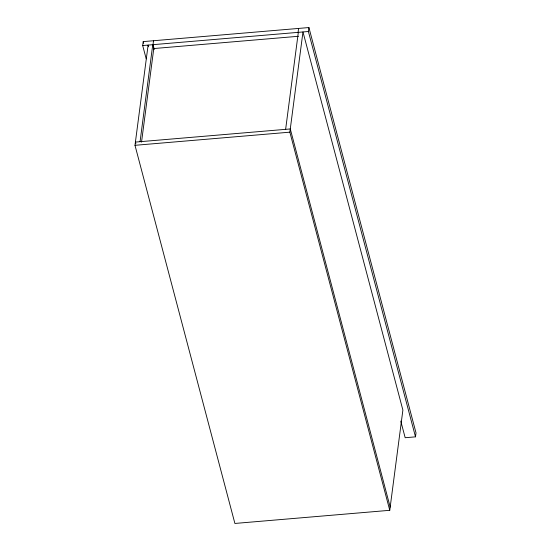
<?xml version="1.0" encoding="UTF-8"?>
<svg xmlns="http://www.w3.org/2000/svg" width="551" height="551" viewBox="0 0 551 551"><rect width="100%" height="100%" fill="white"/><g stroke="black" fill="none" stroke-linecap="round" stroke-linejoin="round"><path stroke-width="0.83" d="M146.208 58.861L142.688 45.547L143.205 41.607L308.911 27.55L416.012 432.907L415.495 436.847L405.171 437.721L400.77 421.074M389.764 510.309L289.854 132.171L302.974 31.944L402.884 410.089L389.764 510.309L234.898 523.45L134.988 145.312L148.109 45.086L148.55 46.745M140.057 141.697L152.751 44.693L154.073 49.68M153.529 40.733L153.013 44.672L154.115 48.832M141.524 142.151L153.777 48.55L298.49 36.276M298.07 32.364L298.587 28.425M285.632 129.347L298.325 32.344M415.495 436.847L308.395 31.49L308.911 27.55M142.688 45.547L308.395 31.49M134.988 145.312L289.854 132.171M390.184 507.092L290.281 128.948L135.415 142.089L135.849 143.749M143.205 41.607L143.646 43.274"/></g></svg>
